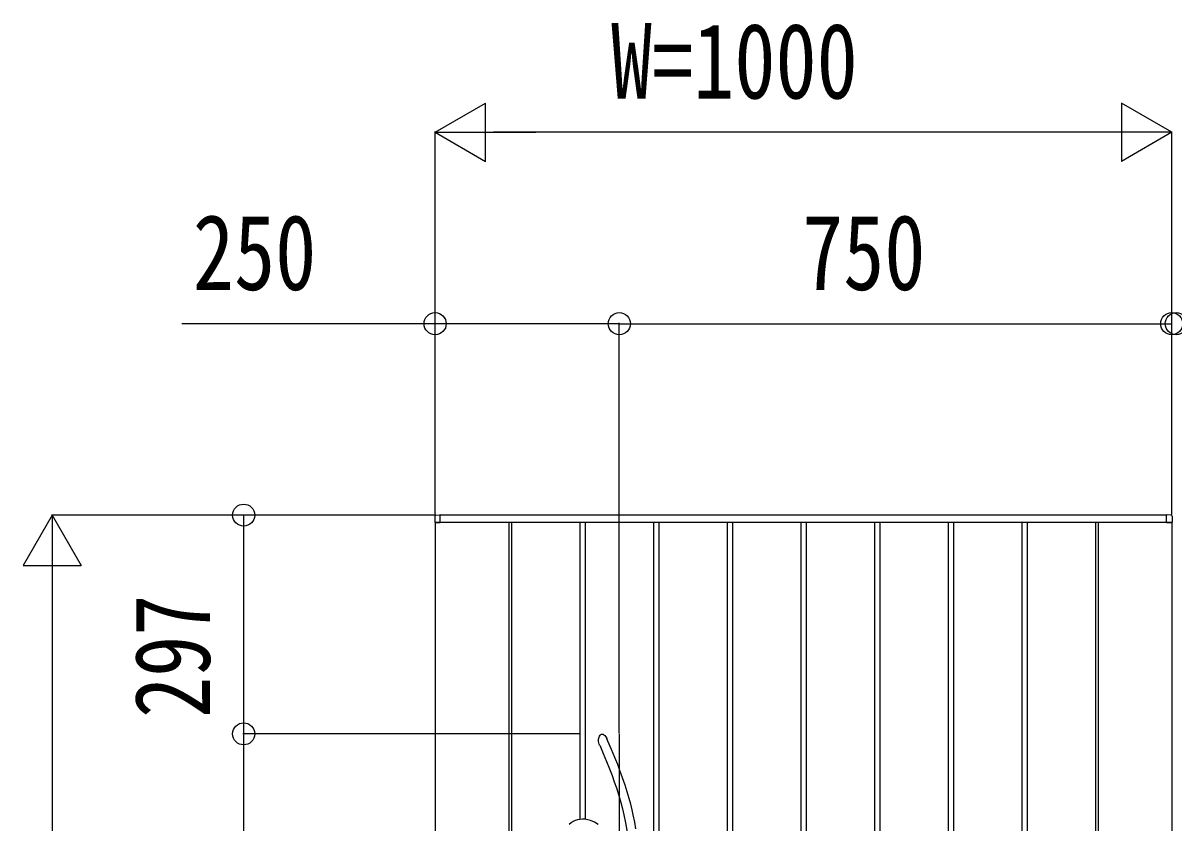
# Model space of a CAD drawing. Units: millimetres, scale not verified. Extents: x -14718 to 14718, y -10395 to 10395.
# Drawn here: x 10437 to 12000, y 2694 to 3781 of the extents above; entities that cross this region are included whole.
import ezdxf
from ezdxf.enums import TextEntityAlignment as Align

# ---------------------------------------------------------------- set-up
doc = ezdxf.new("R2010")
doc.units = ezdxf.units.MM
doc.header["$LTSCALE"] = 30
for name, color, linetype in [('0-3_YKK_13', 4, 'Continuous'), ('0-4_YKK_A1', 4, 'Continuous'), ('0-5_YKK_D', 6, 'Continuous')]:
    doc.layers.add(name, color=color, linetype=linetype)
doc.styles.add('ＭＳ ゴシック', font='')
doc.styles.get('ＭＳ ゴシック').set_extended_font_data('MS Gothic')

msp = doc.modelspace()

# ---------------------------------------------------------------- linework, layer by layer
at = {"layer": '0-3_YKK_13'}
msp.add_line((11246.57, 2815.5), (11246.57, 1811.5), dxfattribs=at)
for points in [[(11219.89, 2800.23), (11219.89, 2800.23), (11219.88, 2800.26), (11219.81, 2800.43), (11219.45, 2801.37), (11218.51, 2805.31), (11218.44, 2808.17), (11219.04, 2811.1), (11219.61, 2812.39), (11220.43, 2813.61), (11221.3, 2814.45), (11222.42, 2815.06), (11223.2, 2815.22), (11224, 2815.16), (11224.64, 2814.96), (11225.64, 2814.38), (11226.96, 2813.11), (11228.32, 2811.24), (11229.54, 2809.12), (11229.72, 2808.74)], [(11219.89, 2800.23), (11219.91, 2800.18), (11224.88, 2788.66), (11229.31, 2777.99), (11233.24, 2768.07), (11236.72, 2758.84), (11239.81, 2750.22), (11242.54, 2742.15), (11245.79, 2731.85), (11248.52, 2722.35), (11250.82, 2713.54), (11252.76, 2705.33), (11255.02, 2694.48), (11256.82, 2684.49), (11258.26, 2675.23), (11259.41, 2666.77)], [(11269.04, 2686.56), (11267.45, 2695.53), (11265.45, 2705.41), (11263.87, 2712.41), (11262.02, 2719.89), (11259.86, 2727.91), (11257.35, 2736.54), (11254.41, 2745.85), (11250.97, 2755.95), (11247.89, 2764.49), (11244.41, 2773.65), (11240.5, 2783.48), (11236.11, 2794.06), (11231.18, 2805.47), (11229.71, 2808.74)], [(11217.99, 2692.17), (11212.95, 2695.35), (11207.59, 2697.75), (11203.86, 2698.84), (11199.98, 2699.48), (11195.95, 2699.59), (11192.84, 2699.28), (11189.74, 2698.63), (11186.73, 2697.63), (11183.87, 2696.27), (11181.16, 2694.47), (11178.72, 2692.18)]]:
    msp.add_lwpolyline(points, dxfattribs=at)
at = {"layer": '0-4_YKK_A1'}
for p, q in [((10996.07, 3111.13), (10996.07, 3103)), ((10997.48, 3112.63), (11003.04, 3112.97)), ((11989.57, 3112.5), (11003.57, 3112.5)), ((11003.57, 3102.5), (11003.57, 3112.5)), ((11003.57, 3102.8), (11003.57, 3112.47)), ((11989.57, 3102.5), (11989.57, 3112.5)), ((11989.57, 3102.8), (11989.57, 3112.47)), ((11995.66, 3112.63), (11990.1, 3112.97)), ((11997.07, 3111.13), (11997.07, 3103)), ((10996.57, 3102.5), (10996.57, 1522.5)), ((11996.57, 3102.5), (10996.57, 3102.5)), ((11003.57, 3102.5), (10996.57, 3102.5)), ((10996.57, 3102.5), (11003.27, 3102.5)), ((11003.27, 3102.5), (11003.27, 3102.5)), ((11096.57, 3102.5), (11096.57, 1522.5)), ((11100.07, 3102.5), (11100.07, 1522.5)), ((11193.07, 3102.5), (11193.07, 2699.3)), ((11200.07, 3102.5), (11200.07, 2699.46)), ((11293.07, 3102.5), (11293.07, 2378.47)), ((11300.07, 3102.5), (11300.07, 2383)), ((11393.07, 3102.5), (11393.07, 1522.5)), ((11400.07, 3102.5), (11400.07, 1522.5)), ((11493.07, 3102.5), (11493.07, 1522.5)), ((11500.07, 3102.5), (11500.07, 1522.5)), ((11593.07, 3102.5), (11593.07, 1522.5)), ((11600.07, 3102.5), (11600.07, 1522.5)), ((11693.07, 3102.5), (11693.07, 1522.5)), ((11700.07, 3102.5), (11700.07, 1522.5)), ((11793.07, 3102.5), (11793.07, 1522.5)), ((11800.07, 3102.5), (11800.07, 1522.5)), ((11893.07, 3102.5), (11893.07, 1522.5)), ((11896.57, 3102.5), (11896.57, 1522.5)), ((11989.57, 3102.5), (11996.57, 3102.5)), ((11996.57, 3102.5), (11989.87, 3102.5)), ((11989.87, 3102.5), (11989.87, 3102.5)), ((11996.57, 3102.5), (11996.57, 1522.5))]:
    msp.add_line(p, q, dxfattribs=at)
for centre, radius, start, end in [((10997.57, 3111.13), 1.5, 93.5, 180), ((11003.07, 3112.47), 0.5, 0, 93.5), ((11990.07, 3112.47), 0.5, 86.5, 180), ((11995.57, 3111.13), 1.5, 0, 86.5), ((10996.57, 3103), 0.5, 180, 270), ((11003.27, 3102.8), 0.3, 270, 0), ((11989.87, 3102.8), 0.3, 180, 270), ((11996.57, 3103), 0.5, 270, 0)]:
    msp.add_arc(centre, radius, start, end, dxfattribs=at)
at = {"layer": '0-5_YKK_D'}
for p, q in [((10996.57, 3632.5), (11064.99, 3672)), ((11064.99, 3593), (11064.99, 3672)), ((11996.57, 3632.5), (11928.15, 3672)), ((11928.15, 3672), (11928.15, 3593)), ((10996.57, 3114.5), (10996.57, 3633.5)), ((10996.57, 3632.5), (11064.99, 3593)), ((10996.57, 3632.5), (11133.4, 3632.5)), ((11917.57, 3632.5), (11075.57, 3632.5)), ((11996.57, 3632.5), (11859.74, 3632.5)), ((11996.57, 3632.5), (11928.15, 3593)), ((11996.57, 3114.5), (11996.57, 3633.5)), ((10996.57, 3113.5), (10996.57, 3373.5)), ((11246.57, 2816.5), (11246.57, 3373.5)), ((11246.57, 2816.5), (11246.57, 3373.5)), ((11246.57, 3372.5), (11996.57, 3372.5)), ((11996.57, 3113.5), (11996.57, 3373.5)), ((10476.57, 3112.5), (10437.07, 3044.08)), ((10994.57, 3112.5), (10475.57, 3112.5)), ((10476.57, 3112.5), (10516.07, 3044.08)), ((10476.57, 3112.5), (10476.57, 2975.67)), ((10995.57, 3112.5), (10735.57, 3112.5)), ((10736.57, 3112.5), (10736.57, 2815.5)), ((10437.07, 3044.08), (10516.07, 3044.08)), ((10476.57, 3033.5), (10476.57, 1591.5)), ((11192.07, 2815.5), (10735.57, 2815.5)), ((11192.07, 2815.5), (10735.57, 2815.5)), ((10736.57, 2815.5), (10736.57, 1815.5))]:
    msp.add_line(p, q, dxfattribs=at)
msp.add_lwpolyline([(11246.57, 3372.5), (10996.57, 3372.5), (10652.7, 3372.5)], dxfattribs=at)
for centre in [(10996.57, 3372.5), (11246.57, 3372.5), (11246.57, 3372.5), (11996.57, 3372.5), (12002.57, 3372.5), (10736.57, 3112.5), (10736.57, 2815.5), (10736.57, 2815.5)]:
    msp.add_circle(centre, 15, dxfattribs=at)

# ---------------------------------------------------------------- texts
at = {"layer": '0-5_YKK_D', "style": 'ＭＳ ゴシック', "width": 0.8}
for s, p in [('W=1000', (11235.24, 3647.5)), ('250', (10667.7, 3387.5)), ('750', (11494.64, 3387.5))]:
    msp.add_text(s, height=102.6, dxfattribs=at).set_placement(p, align=Align.BOTTOM_LEFT)
msp.add_text('297', height=102.6, rotation=90, dxfattribs=at).set_placement((10721.57, 2837.07), align=Align.BOTTOM_LEFT)

doc.saveas('drawing.dxf')
